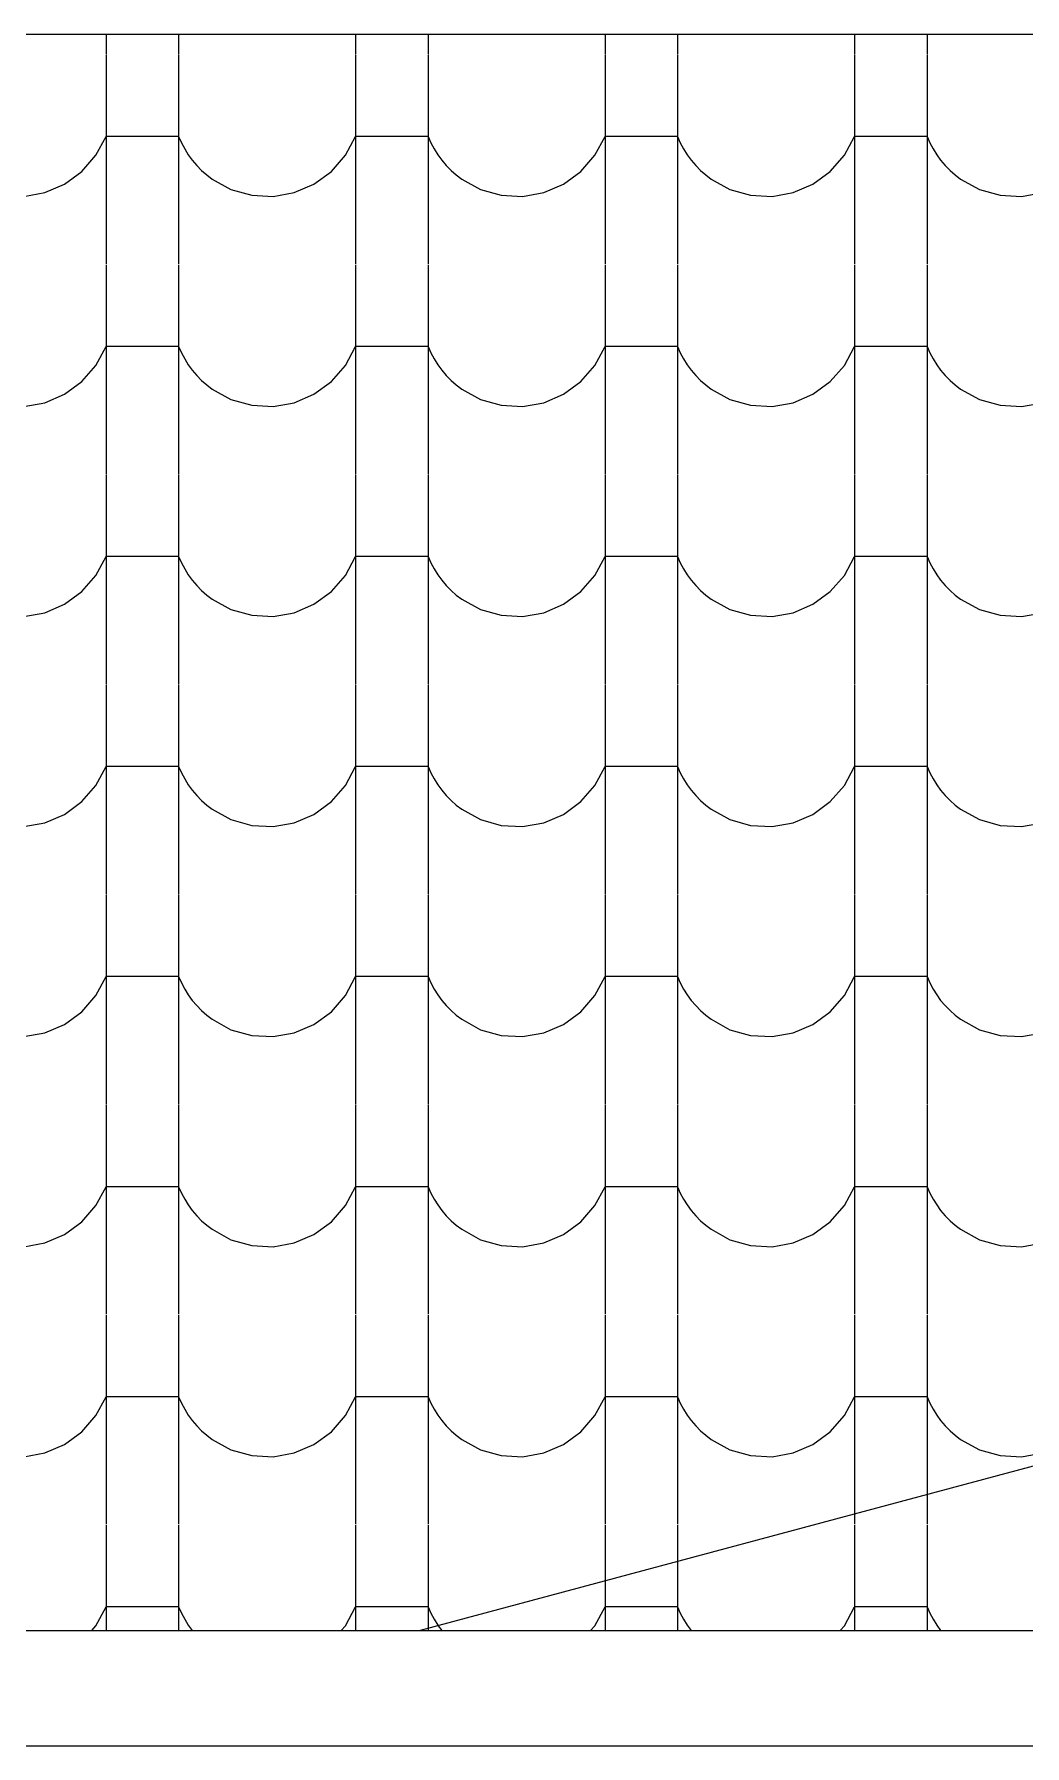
# Model space of a CAD drawing. Header units: millimetres. Extents: x 3554773 to 3850347, y -1853213 to -1653133.
# Drawn here: x 3593847 to 3596497, y -1693890 to -1689310 of the extents above; entities that cross this region are included whole.
import ezdxf

# ---------------------------------------------------------------- set-up
doc = ezdxf.new("R2010")
doc.units = ezdxf.units.MM
doc.header["$MEASUREMENT"] = 0
doc.set_wipeout_variables(frame=1)
doc.linetypes.add('Wipeout_Contour', pattern=[1000, 0, -1000])
doc.layers.add('Shell - Roof', color=7, linetype='Continuous')
doc.layers.add('Structural - Bearing', color=7, linetype='Continuous')
for name, color, linetype, lineweight, true_color in [('Shell - Roof_Pen_No__72', 7, 'Continuous', 20, 0xbf8080), ('Shell - Roof_Pen_No__92', 7, 'Continuous', 13, 0xbf8080), ('Structural - Bearing_Pen_No__87', 7, 'Continuous', 20, 0x6a6a6a)]:
    doc.layers.add(name, color=color, linetype=linetype, lineweight=lineweight, true_color=true_color)

# ---------------------------------------------------------------- blocks, each defined once
blk = doc.blocks.new('*X17', base_point=(2062354.7, -947561.6))
at = {"layer": 'Shell - Roof_Pen_No__72', "linetype": 'Continuous'}
for p, q in [((3676525.7, -1724558.6), (3676525.7, -1724571.6)), ((3676573.7, -1724558.6), (3676573.7, -1724571.6)), ((3676690.7, -1724558.6), (3676690.7, -1724571.6)), ((3676738.7, -1724558.6), (3676738.7, -1724571.6)), ((3676855.7, -1724558.6), (3676855.7, -1724571.6)), ((3676903.7, -1724558.6), (3676903.7, -1724571.6)), ((3677020.7, -1724558.6), (3677020.7, -1724571.6)), ((3677068.7, -1724558.6), (3677068.7, -1724571.6)), ((3676525.7, -1724572.1), (3676525.7, -1724710.6)), ((3676573.7, -1724572.1), (3676573.7, -1724710.6)), ((3676690.7, -1724572.1), (3676690.7, -1724710.6)), ((3676738.7, -1724572.1), (3676738.7, -1724710.6)), ((3676855.7, -1724572.1), (3676855.7, -1724710.6)), ((3676903.7, -1724572.1), (3676903.7, -1724710.6)), ((3677020.7, -1724572.1), (3677020.7, -1724710.6)), ((3677068.7, -1724572.1), (3677068.7, -1724710.6)), ((3676519, -1724638.7), (3676525.7, -1724626.2)), ((3676549.7, -1724626.2), (3676525.7, -1724626.2)), ((3676573.7, -1724626.2), (3676549.7, -1724626.2)), ((3676573.7, -1724626.2), (3676575.5, -1724630.4)), ((3676575.5, -1724630.4), (3676577.7, -1724634.4)), ((3676684, -1724638.7), (3676690.7, -1724626.2)), ((3676714.7, -1724626.2), (3676690.7, -1724626.2)), ((3676738.7, -1724626.2), (3676714.7, -1724626.2)), ((3676738.7, -1724626.2), (3676740.5, -1724630.4)), ((3676740.5, -1724630.4), (3676742.7, -1724634.4)), ((3676849, -1724638.7), (3676855.7, -1724626.2)), ((3676879.7, -1724626.2), (3676855.7, -1724626.2)), ((3676903.7, -1724626.2), (3676879.7, -1724626.2)), ((3676903.7, -1724626.2), (3676905.5, -1724630.4)), ((3676905.5, -1724630.4), (3676907.7, -1724634.4)), ((3677014, -1724638.7), (3677020.7, -1724626.2)), ((3677044.7, -1724626.2), (3677020.7, -1724626.2)), ((3677068.7, -1724626.2), (3677044.7, -1724626.2)), ((3677068.7, -1724626.2), (3677070.5, -1724630.4)), ((3677070.5, -1724630.4), (3677072.7, -1724634.4)), ((3676509.7, -1724649.4), (3676519, -1724638.7)), ((3676577.7, -1724634.4), (3676580.1, -1724638.3)), ((3676580.1, -1724638.3), (3676582.7, -1724641.9)), ((3676582.7, -1724641.9), (3676585.7, -1724645.4)), ((3676674.7, -1724649.4), (3676684, -1724638.7)), ((3676742.7, -1724634.4), (3676745.1, -1724638.3)), ((3676745.1, -1724638.3), (3676747.7, -1724641.9)), ((3676747.7, -1724641.9), (3676750.7, -1724645.4)), ((3676839.7, -1724649.4), (3676849, -1724638.7)), ((3676907.7, -1724634.4), (3676910.1, -1724638.3)), ((3676910.1, -1724638.3), (3676912.7, -1724641.9)), ((3676912.7, -1724641.9), (3676915.7, -1724645.4)), ((3677004.7, -1724649.4), (3677014, -1724638.7)), ((3677072.7, -1724634.4), (3677075.1, -1724638.3)), ((3677075.1, -1724638.3), (3677077.7, -1724641.9)), ((3677077.7, -1724641.9), (3677080.7, -1724645.4)), ((3676498.2, -1724657.8), (3676509.7, -1724649.4)), ((3676585.7, -1724645.4), (3676588.9, -1724648.7)), ((3676588.9, -1724648.7), (3676592.3, -1724651.7)), ((3676592.3, -1724651.7), (3676595.9, -1724654.4)), ((3676595.9, -1724654.4), (3676608.3, -1724661.3)), ((3676663.2, -1724657.8), (3676674.7, -1724649.4)), ((3676750.7, -1724645.4), (3676753.9, -1724648.7)), ((3676753.9, -1724648.7), (3676757.3, -1724651.7)), ((3676757.3, -1724651.7), (3676760.9, -1724654.4)), ((3676760.9, -1724654.4), (3676773.3, -1724661.3)), ((3676828.2, -1724657.8), (3676839.7, -1724649.4)), ((3676915.7, -1724645.4), (3676918.9, -1724648.7)), ((3676918.9, -1724648.7), (3676922.3, -1724651.7)), ((3676922.3, -1724651.7), (3676925.9, -1724654.4)), ((3676925.9, -1724654.4), (3676938.3, -1724661.3)), ((3676993.2, -1724657.8), (3677004.7, -1724649.4)), ((3677080.7, -1724645.4), (3677083.9, -1724648.7)), ((3677083.9, -1724648.7), (3677087.3, -1724651.7)), ((3677087.3, -1724651.7), (3677090.9, -1724654.4)), ((3677090.9, -1724654.4), (3677103.3, -1724661.3)), ((3676471.2, -1724665.9), (3676485.2, -1724663.4)), ((3676485.2, -1724663.4), (3676498.2, -1724657.8)), ((3676608.3, -1724661.3), (3676622, -1724665.1)), ((3676622, -1724665.1), (3676636.2, -1724665.9)), ((3676636.2, -1724665.9), (3676650.2, -1724663.4)), ((3676650.2, -1724663.4), (3676663.2, -1724657.8)), ((3676773.3, -1724661.3), (3676787, -1724665.1)), ((3676787, -1724665.1), (3676801.2, -1724665.9)), ((3676801.2, -1724665.9), (3676815.2, -1724663.4)), ((3676815.2, -1724663.4), (3676828.2, -1724657.8)), ((3676938.3, -1724661.3), (3676952, -1724665.1)), ((3676952, -1724665.1), (3676966.2, -1724665.9)), ((3676966.2, -1724665.9), (3676980.2, -1724663.4)), ((3676980.2, -1724663.4), (3676993.2, -1724657.8)), ((3677103.3, -1724661.3), (3677117, -1724665.1)), ((3677117, -1724665.1), (3677131.2, -1724665.9)), ((3677131.2, -1724665.9), (3677145.2, -1724663.4)), ((3676525.7, -1724711.1), (3676525.7, -1724849.6)), ((3676573.7, -1724711.1), (3676573.7, -1724849.6)), ((3676690.7, -1724711.1), (3676690.7, -1724849.6)), ((3676738.7, -1724711.1), (3676738.7, -1724849.6)), ((3676855.7, -1724711.1), (3676855.7, -1724849.6)), ((3676903.7, -1724711.1), (3676903.7, -1724849.6)), ((3677020.7, -1724711.1), (3677020.7, -1724849.6)), ((3677068.7, -1724711.1), (3677068.7, -1724849.6)), ((3676519, -1724777.7), (3676525.7, -1724765.2)), ((3676549.7, -1724765.2), (3676525.7, -1724765.2)), ((3676573.7, -1724765.2), (3676549.7, -1724765.2)), ((3676573.7, -1724765.2), (3676575.5, -1724769.4)), ((3676684, -1724777.7), (3676690.7, -1724765.2)), ((3676714.7, -1724765.2), (3676690.7, -1724765.2)), ((3676738.7, -1724765.2), (3676714.7, -1724765.2)), ((3676738.7, -1724765.2), (3676740.5, -1724769.4)), ((3676849, -1724777.7), (3676855.7, -1724765.2)), ((3676879.7, -1724765.2), (3676855.7, -1724765.2)), ((3676903.7, -1724765.2), (3676879.7, -1724765.2)), ((3676903.7, -1724765.2), (3676905.5, -1724769.4)), ((3677014, -1724777.7), (3677020.7, -1724765.2)), ((3677044.7, -1724765.2), (3677020.7, -1724765.2)), ((3677068.7, -1724765.2), (3677044.7, -1724765.2)), ((3677068.7, -1724765.2), (3677070.5, -1724769.4)), ((3676509.7, -1724788.4), (3676519, -1724777.7)), ((3676575.5, -1724769.4), (3676577.7, -1724773.4)), ((3676577.7, -1724773.4), (3676580.1, -1724777.3)), ((3676580.1, -1724777.3), (3676582.7, -1724780.9)), ((3676674.7, -1724788.4), (3676684, -1724777.7)), ((3676740.5, -1724769.4), (3676742.7, -1724773.4)), ((3676742.7, -1724773.4), (3676745.1, -1724777.3)), ((3676745.1, -1724777.3), (3676747.7, -1724780.9)), ((3676839.7, -1724788.4), (3676849, -1724777.7)), ((3676905.5, -1724769.4), (3676907.7, -1724773.4)), ((3676907.7, -1724773.4), (3676910.1, -1724777.3)), ((3676910.1, -1724777.3), (3676912.7, -1724780.9)), ((3677004.7, -1724788.4), (3677014, -1724777.7)), ((3677070.5, -1724769.4), (3677072.7, -1724773.4)), ((3677072.7, -1724773.4), (3677075.1, -1724777.3)), ((3677075.1, -1724777.3), (3677077.7, -1724780.9)), ((3676498.2, -1724796.8), (3676509.7, -1724788.4)), ((3676582.7, -1724780.9), (3676585.7, -1724784.4)), ((3676585.7, -1724784.4), (3676588.9, -1724787.7)), ((3676588.9, -1724787.7), (3676592.3, -1724790.7)), ((3676592.3, -1724790.7), (3676595.9, -1724793.4)), ((3676663.2, -1724796.8), (3676674.7, -1724788.4)), ((3676747.7, -1724780.9), (3676750.7, -1724784.4)), ((3676750.7, -1724784.4), (3676753.9, -1724787.7)), ((3676753.9, -1724787.7), (3676757.3, -1724790.7)), ((3676757.3, -1724790.7), (3676760.9, -1724793.4)), ((3676828.2, -1724796.8), (3676839.7, -1724788.4)), ((3676912.7, -1724780.9), (3676915.7, -1724784.4)), ((3676915.7, -1724784.4), (3676918.9, -1724787.7)), ((3676918.9, -1724787.7), (3676922.3, -1724790.7)), ((3676922.3, -1724790.7), (3676925.9, -1724793.4)), ((3676993.2, -1724796.8), (3677004.7, -1724788.4)), ((3677077.7, -1724780.9), (3677080.7, -1724784.4)), ((3677080.7, -1724784.4), (3677083.9, -1724787.7)), ((3677083.9, -1724787.7), (3677087.3, -1724790.7)), ((3677087.3, -1724790.7), (3677090.9, -1724793.4)), ((3676471.2, -1724804.9), (3676485.2, -1724802.4)), ((3676485.2, -1724802.4), (3676498.2, -1724796.8)), ((3676595.9, -1724793.4), (3676608.3, -1724800.3)), ((3676608.3, -1724800.3), (3676622, -1724804.1)), ((3676636.2, -1724804.9), (3676650.2, -1724802.4)), ((3676650.2, -1724802.4), (3676663.2, -1724796.8)), ((3676760.9, -1724793.4), (3676773.3, -1724800.3)), ((3676773.3, -1724800.3), (3676787, -1724804.1)), ((3676801.2, -1724804.9), (3676815.2, -1724802.4)), ((3676815.2, -1724802.4), (3676828.2, -1724796.8)), ((3676925.9, -1724793.4), (3676938.3, -1724800.3)), ((3676938.3, -1724800.3), (3676952, -1724804.1)), ((3676966.2, -1724804.9), (3676980.2, -1724802.4)), ((3676980.2, -1724802.4), (3676993.2, -1724796.8)), ((3677090.9, -1724793.4), (3677103.3, -1724800.3)), ((3677103.3, -1724800.3), (3677117, -1724804.1)), ((3677131.2, -1724804.9), (3677145.2, -1724802.4)), ((3676622, -1724804.1), (3676636.2, -1724804.9)), ((3676787, -1724804.1), (3676801.2, -1724804.9)), ((3676952, -1724804.1), (3676966.2, -1724804.9)), ((3677117, -1724804.1), (3677131.2, -1724804.9)), ((3676525.7, -1724850.1), (3676525.7, -1724988.6)), ((3676573.7, -1724850.1), (3676573.7, -1724988.6)), ((3676690.7, -1724850.1), (3676690.7, -1724988.6)), ((3676738.7, -1724850.1), (3676738.7, -1724988.6)), ((3676855.7, -1724850.1), (3676855.7, -1724988.6)), ((3676903.7, -1724850.1), (3676903.7, -1724988.6)), ((3677020.7, -1724850.1), (3677020.7, -1724988.6)), ((3677068.7, -1724850.1), (3677068.7, -1724988.6)), ((3676519, -1724916.7), (3676525.7, -1724904.2)), ((3676549.7, -1724904.2), (3676525.7, -1724904.2)), ((3676573.7, -1724904.2), (3676549.7, -1724904.2)), ((3676573.7, -1724904.2), (3676575.5, -1724908.4)), ((3676684, -1724916.7), (3676690.7, -1724904.2)), ((3676714.7, -1724904.2), (3676690.7, -1724904.2)), ((3676738.7, -1724904.2), (3676714.7, -1724904.2)), ((3676738.7, -1724904.2), (3676740.5, -1724908.4)), ((3676849, -1724916.7), (3676855.7, -1724904.2)), ((3676879.7, -1724904.2), (3676855.7, -1724904.2)), ((3676903.7, -1724904.2), (3676879.7, -1724904.2)), ((3676903.7, -1724904.2), (3676905.5, -1724908.4)), ((3677014, -1724916.7), (3677020.7, -1724904.2)), ((3677044.7, -1724904.2), (3677020.7, -1724904.2)), ((3677068.7, -1724904.2), (3677044.7, -1724904.2)), ((3677068.7, -1724904.2), (3677070.5, -1724908.4)), ((3676575.5, -1724908.4), (3676577.7, -1724912.4)), ((3676577.7, -1724912.4), (3676580.1, -1724916.3)), ((3676740.5, -1724908.4), (3676742.7, -1724912.4)), ((3676742.7, -1724912.4), (3676745.1, -1724916.3)), ((3676905.5, -1724908.4), (3676907.7, -1724912.4)), ((3676907.7, -1724912.4), (3676910.1, -1724916.3)), ((3677070.5, -1724908.4), (3677072.7, -1724912.4)), ((3677072.7, -1724912.4), (3677075.1, -1724916.3)), ((3676498.2, -1724935.8), (3676509.7, -1724927.4)), ((3676509.7, -1724927.4), (3676519, -1724916.7)), ((3676580.1, -1724916.3), (3676582.7, -1724919.9)), ((3676582.7, -1724919.9), (3676585.7, -1724923.4)), ((3676585.7, -1724923.4), (3676588.9, -1724926.7)), ((3676588.9, -1724926.7), (3676592.3, -1724929.7)), ((3676663.2, -1724935.8), (3676674.7, -1724927.4)), ((3676674.7, -1724927.4), (3676684, -1724916.7)), ((3676745.1, -1724916.3), (3676747.7, -1724919.9)), ((3676747.7, -1724919.9), (3676750.7, -1724923.4)), ((3676750.7, -1724923.4), (3676753.9, -1724926.7)), ((3676753.9, -1724926.7), (3676757.3, -1724929.7)), ((3676828.2, -1724935.8), (3676839.7, -1724927.4)), ((3676839.7, -1724927.4), (3676849, -1724916.7)), ((3676910.1, -1724916.3), (3676912.7, -1724919.9)), ((3676912.7, -1724919.9), (3676915.7, -1724923.4)), ((3676915.7, -1724923.4), (3676918.9, -1724926.7)), ((3676918.9, -1724926.7), (3676922.3, -1724929.7)), ((3676993.2, -1724935.8), (3677004.7, -1724927.4)), ((3677004.7, -1724927.4), (3677014, -1724916.7)), ((3677075.1, -1724916.3), (3677077.7, -1724919.9)), ((3677077.7, -1724919.9), (3677080.7, -1724923.4)), ((3677080.7, -1724923.4), (3677083.9, -1724926.7)), ((3677083.9, -1724926.7), (3677087.3, -1724929.7)), ((3676485.2, -1724941.4), (3676498.2, -1724935.8)), ((3676592.3, -1724929.7), (3676595.9, -1724932.4)), ((3676595.9, -1724932.4), (3676608.3, -1724939.3)), ((3676650.2, -1724941.4), (3676663.2, -1724935.8)), ((3676757.3, -1724929.7), (3676760.9, -1724932.4)), ((3676760.9, -1724932.4), (3676773.3, -1724939.3)), ((3676815.2, -1724941.4), (3676828.2, -1724935.8)), ((3676922.3, -1724929.7), (3676925.9, -1724932.4)), ((3676925.9, -1724932.4), (3676938.3, -1724939.3)), ((3676980.2, -1724941.4), (3676993.2, -1724935.8)), ((3677087.3, -1724929.7), (3677090.9, -1724932.4)), ((3677090.9, -1724932.4), (3677103.3, -1724939.3)), ((3676471.2, -1724943.9), (3676485.2, -1724941.4)), ((3676608.3, -1724939.3), (3676622, -1724943.1)), ((3676622, -1724943.1), (3676636.2, -1724943.9)), ((3676636.2, -1724943.9), (3676650.2, -1724941.4)), ((3676773.3, -1724939.3), (3676787, -1724943.1)), ((3676787, -1724943.1), (3676801.2, -1724943.9)), ((3676801.2, -1724943.9), (3676815.2, -1724941.4)), ((3676938.3, -1724939.3), (3676952, -1724943.1)), ((3676952, -1724943.1), (3676966.2, -1724943.9)), ((3676966.2, -1724943.9), (3676980.2, -1724941.4)), ((3677103.3, -1724939.3), (3677117, -1724943.1)), ((3677117, -1724943.1), (3677131.2, -1724943.9)), ((3677131.2, -1724943.9), (3677145.2, -1724941.4)), ((3676525.7, -1724989.1), (3676525.7, -1725127.6)), ((3676573.7, -1724989.1), (3676573.7, -1725127.6)), ((3676690.7, -1724989.1), (3676690.7, -1725127.6)), ((3676738.7, -1724989.1), (3676738.7, -1725127.6)), ((3676855.7, -1724989.1), (3676855.7, -1725127.6)), ((3676903.7, -1724989.1), (3676903.7, -1725127.6)), ((3677020.7, -1724989.1), (3677020.7, -1725127.6)), ((3677068.7, -1724989.1), (3677068.7, -1725127.6)), ((3676519, -1725055.7), (3676525.7, -1725043.2)), ((3676549.7, -1725043.2), (3676525.7, -1725043.2)), ((3676573.7, -1725043.2), (3676549.7, -1725043.2)), ((3676573.7, -1725043.2), (3676575.5, -1725047.4)), ((3676575.5, -1725047.4), (3676577.7, -1725051.4)), ((3676577.7, -1725051.4), (3676580.1, -1725055.3)), ((3676684, -1725055.7), (3676690.7, -1725043.2)), ((3676714.7, -1725043.2), (3676690.7, -1725043.2)), ((3676738.7, -1725043.2), (3676714.7, -1725043.2)), ((3676738.7, -1725043.2), (3676740.5, -1725047.4)), ((3676740.5, -1725047.4), (3676742.7, -1725051.4)), ((3676742.7, -1725051.4), (3676745.1, -1725055.3)), ((3676849, -1725055.7), (3676855.7, -1725043.2)), ((3676879.7, -1725043.2), (3676855.7, -1725043.2)), ((3676903.7, -1725043.2), (3676879.7, -1725043.2)), ((3676903.7, -1725043.2), (3676905.5, -1725047.4)), ((3676905.5, -1725047.4), (3676907.7, -1725051.4)), ((3676907.7, -1725051.4), (3676910.1, -1725055.3)), ((3677014, -1725055.7), (3677020.7, -1725043.2)), ((3677044.7, -1725043.2), (3677020.7, -1725043.2)), ((3677068.7, -1725043.2), (3677044.7, -1725043.2)), ((3677068.7, -1725043.2), (3677070.5, -1725047.4)), ((3677070.5, -1725047.4), (3677072.7, -1725051.4)), ((3677072.7, -1725051.4), (3677075.1, -1725055.3)), ((3676509.7, -1725066.4), (3676519, -1725055.7)), ((3676580.1, -1725055.3), (3676582.7, -1725058.9)), ((3676582.7, -1725058.9), (3676585.7, -1725062.4)), ((3676585.7, -1725062.4), (3676588.9, -1725065.7)), ((3676674.7, -1725066.4), (3676684, -1725055.7)), ((3676745.1, -1725055.3), (3676747.7, -1725058.9)), ((3676747.7, -1725058.9), (3676750.7, -1725062.4)), ((3676750.7, -1725062.4), (3676753.9, -1725065.7)), ((3676839.7, -1725066.4), (3676849, -1725055.7)), ((3676910.1, -1725055.3), (3676912.7, -1725058.9)), ((3676912.7, -1725058.9), (3676915.7, -1725062.4)), ((3676915.7, -1725062.4), (3676918.9, -1725065.7)), ((3677004.7, -1725066.4), (3677014, -1725055.7)), ((3677075.1, -1725055.3), (3677077.7, -1725058.9)), ((3677077.7, -1725058.9), (3677080.7, -1725062.4)), ((3677080.7, -1725062.4), (3677083.9, -1725065.7)), ((3676498.2, -1725074.8), (3676509.7, -1725066.4)), ((3676588.9, -1725065.7), (3676592.3, -1725068.7)), ((3676592.3, -1725068.7), (3676595.9, -1725071.4)), ((3676595.9, -1725071.4), (3676608.3, -1725078.3)), ((3676663.2, -1725074.8), (3676674.7, -1725066.4)), ((3676753.9, -1725065.7), (3676757.3, -1725068.7)), ((3676757.3, -1725068.7), (3676760.9, -1725071.4)), ((3676760.9, -1725071.4), (3676773.3, -1725078.3)), ((3676828.2, -1725074.8), (3676839.7, -1725066.4)), ((3676918.9, -1725065.7), (3676922.3, -1725068.7)), ((3676922.3, -1725068.7), (3676925.9, -1725071.4)), ((3676925.9, -1725071.4), (3676938.3, -1725078.3)), ((3676993.2, -1725074.8), (3677004.7, -1725066.4)), ((3677083.9, -1725065.7), (3677087.3, -1725068.7)), ((3677087.3, -1725068.7), (3677090.9, -1725071.4)), ((3677090.9, -1725071.4), (3677103.3, -1725078.3)), ((3676471.2, -1725082.9), (3676485.2, -1725080.4)), ((3676485.2, -1725080.4), (3676498.2, -1725074.8)), ((3676608.3, -1725078.3), (3676622, -1725082.1)), ((3676622, -1725082.1), (3676636.2, -1725082.9)), ((3676636.2, -1725082.9), (3676650.2, -1725080.4)), ((3676650.2, -1725080.4), (3676663.2, -1725074.8)), ((3676773.3, -1725078.3), (3676787, -1725082.1)), ((3676787, -1725082.1), (3676801.2, -1725082.9)), ((3676801.2, -1725082.9), (3676815.2, -1725080.4)), ((3676815.2, -1725080.4), (3676828.2, -1725074.8)), ((3676938.3, -1725078.3), (3676952, -1725082.1)), ((3676952, -1725082.1), (3676966.2, -1725082.9)), ((3676966.2, -1725082.9), (3676980.2, -1725080.4)), ((3676980.2, -1725080.4), (3676993.2, -1725074.8)), ((3677103.3, -1725078.3), (3677117, -1725082.1)), ((3677117, -1725082.1), (3677131.2, -1725082.9)), ((3677131.2, -1725082.9), (3677145.2, -1725080.4)), ((3676525.7, -1725128.1), (3676525.7, -1725266.6)), ((3676573.7, -1725128.1), (3676573.7, -1725266.6)), ((3676690.7, -1725128.1), (3676690.7, -1725266.6)), ((3676738.7, -1725128.1), (3676738.7, -1725266.6)), ((3676855.7, -1725128.1), (3676855.7, -1725266.6)), ((3676903.7, -1725128.1), (3676903.7, -1725266.6)), ((3677020.7, -1725128.1), (3677020.7, -1725266.6)), ((3677068.7, -1725128.1), (3677068.7, -1725266.6)), ((3676519, -1725194.7), (3676525.7, -1725182.2)), ((3676549.7, -1725182.2), (3676525.7, -1725182.2)), ((3676573.7, -1725182.2), (3676549.7, -1725182.2)), ((3676573.7, -1725182.2), (3676575.5, -1725186.4)), ((3676575.5, -1725186.4), (3676577.7, -1725190.4)), ((3676684, -1725194.7), (3676690.7, -1725182.2)), ((3676714.7, -1725182.2), (3676690.7, -1725182.2)), ((3676738.7, -1725182.2), (3676714.7, -1725182.2)), ((3676738.7, -1725182.2), (3676740.5, -1725186.4)), ((3676740.5, -1725186.4), (3676742.7, -1725190.4)), ((3676849, -1725194.7), (3676855.7, -1725182.2)), ((3676879.7, -1725182.2), (3676855.7, -1725182.2)), ((3676903.7, -1725182.2), (3676879.7, -1725182.2)), ((3676903.7, -1725182.2), (3676905.5, -1725186.4)), ((3676905.5, -1725186.4), (3676907.7, -1725190.4)), ((3677014, -1725194.7), (3677020.7, -1725182.2)), ((3677044.7, -1725182.2), (3677020.7, -1725182.2)), ((3677068.7, -1725182.2), (3677044.7, -1725182.2)), ((3677068.7, -1725182.2), (3677070.5, -1725186.4)), ((3677070.5, -1725186.4), (3677072.7, -1725190.4)), ((3676509.7, -1725205.4), (3676519, -1725194.7)), ((3676577.7, -1725190.4), (3676580.1, -1725194.3)), ((3676580.1, -1725194.3), (3676582.7, -1725197.9)), ((3676582.7, -1725197.9), (3676585.7, -1725201.4)), ((3676674.7, -1725205.4), (3676684, -1725194.7)), ((3676742.7, -1725190.4), (3676745.1, -1725194.3)), ((3676745.1, -1725194.3), (3676747.7, -1725197.9)), ((3676747.7, -1725197.9), (3676750.7, -1725201.4)), ((3676839.7, -1725205.4), (3676849, -1725194.7)), ((3676907.7, -1725190.4), (3676910.1, -1725194.3)), ((3676910.1, -1725194.3), (3676912.7, -1725197.9)), ((3676912.7, -1725197.9), (3676915.7, -1725201.4)), ((3677004.7, -1725205.4), (3677014, -1725194.7)), ((3677072.7, -1725190.4), (3677075.1, -1725194.3)), ((3677075.1, -1725194.3), (3677077.7, -1725197.9)), ((3677077.7, -1725197.9), (3677080.7, -1725201.4)), ((3676498.2, -1725213.8), (3676509.7, -1725205.4)), ((3676585.7, -1725201.4), (3676588.9, -1725204.7)), ((3676588.9, -1725204.7), (3676592.3, -1725207.7)), ((3676592.3, -1725207.7), (3676595.9, -1725210.4)), ((3676595.9, -1725210.4), (3676608.3, -1725217.3)), ((3676663.2, -1725213.8), (3676674.7, -1725205.4)), ((3676750.7, -1725201.4), (3676753.9, -1725204.7)), ((3676753.9, -1725204.7), (3676757.3, -1725207.7)), ((3676757.3, -1725207.7), (3676760.9, -1725210.4)), ((3676760.9, -1725210.4), (3676773.3, -1725217.3)), ((3676828.2, -1725213.8), (3676839.7, -1725205.4)), ((3676915.7, -1725201.4), (3676918.9, -1725204.7)), ((3676918.9, -1725204.7), (3676922.3, -1725207.7)), ((3676922.3, -1725207.7), (3676925.9, -1725210.4)), ((3676925.9, -1725210.4), (3676938.3, -1725217.3)), ((3676993.2, -1725213.8), (3677004.7, -1725205.4)), ((3677080.7, -1725201.4), (3677083.9, -1725204.7)), ((3677083.9, -1725204.7), (3677087.3, -1725207.7)), ((3677087.3, -1725207.7), (3677090.9, -1725210.4)), ((3677090.9, -1725210.4), (3677103.3, -1725217.3)), ((3676471.2, -1725221.9), (3676485.2, -1725219.4)), ((3676485.2, -1725219.4), (3676498.2, -1725213.8)), ((3676608.3, -1725217.3), (3676622, -1725221.1)), ((3676622, -1725221.1), (3676636.2, -1725221.9)), ((3676636.2, -1725221.9), (3676650.2, -1725219.4)), ((3676650.2, -1725219.4), (3676663.2, -1725213.8)), ((3676773.3, -1725217.3), (3676787, -1725221.1)), ((3676787, -1725221.1), (3676801.2, -1725221.9)), ((3676801.2, -1725221.9), (3676815.2, -1725219.4)), ((3676815.2, -1725219.4), (3676828.2, -1725213.8)), ((3676938.3, -1725217.3), (3676952, -1725221.1)), ((3676952, -1725221.1), (3676966.2, -1725221.9)), ((3676966.2, -1725221.9), (3676980.2, -1725219.4)), ((3676980.2, -1725219.4), (3676993.2, -1725213.8)), ((3677103.3, -1725217.3), (3677117, -1725221.1)), ((3677117, -1725221.1), (3677131.2, -1725221.9)), ((3677131.2, -1725221.9), (3677145.2, -1725219.4)), ((3676525.7, -1725267.1), (3676525.7, -1725405.6)), ((3676573.7, -1725267.1), (3676573.7, -1725405.6)), ((3676690.7, -1725267.1), (3676690.7, -1725405.6)), ((3676738.7, -1725267.1), (3676738.7, -1725405.6)), ((3676855.7, -1725267.1), (3676855.7, -1725405.6)), ((3676903.7, -1725267.1), (3676903.7, -1725405.6)), ((3677020.7, -1725267.1), (3677020.7, -1725405.6)), ((3677068.7, -1725267.1), (3677068.7, -1725405.6)), ((3676519, -1725333.7), (3676525.7, -1725321.2)), ((3676549.7, -1725321.2), (3676525.7, -1725321.2)), ((3676573.7, -1725321.2), (3676549.7, -1725321.2)), ((3676573.7, -1725321.2), (3676575.5, -1725325.4)), ((3676684, -1725333.7), (3676690.7, -1725321.2)), ((3676714.7, -1725321.2), (3676690.7, -1725321.2)), ((3676738.7, -1725321.2), (3676714.7, -1725321.2)), ((3676738.7, -1725321.2), (3676740.5, -1725325.4)), ((3676849, -1725333.7), (3676855.7, -1725321.2)), ((3676879.7, -1725321.2), (3676855.7, -1725321.2)), ((3676903.7, -1725321.2), (3676879.7, -1725321.2)), ((3676903.7, -1725321.2), (3676905.5, -1725325.4)), ((3677014, -1725333.7), (3677020.7, -1725321.2)), ((3677044.7, -1725321.2), (3677020.7, -1725321.2)), ((3677068.7, -1725321.2), (3677044.7, -1725321.2)), ((3677068.7, -1725321.2), (3677070.5, -1725325.4)), ((3676509.7, -1725344.4), (3676519, -1725333.7)), ((3676575.5, -1725325.4), (3676577.7, -1725329.4)), ((3676577.7, -1725329.4), (3676580.1, -1725333.3)), ((3676580.1, -1725333.3), (3676582.7, -1725336.9)), ((3676674.7, -1725344.4), (3676684, -1725333.7)), ((3676740.5, -1725325.4), (3676742.7, -1725329.4)), ((3676742.7, -1725329.4), (3676745.1, -1725333.3)), ((3676745.1, -1725333.3), (3676747.7, -1725336.9)), ((3676839.7, -1725344.4), (3676849, -1725333.7)), ((3676905.5, -1725325.4), (3676907.7, -1725329.4)), ((3676907.7, -1725329.4), (3676910.1, -1725333.3)), ((3676910.1, -1725333.3), (3676912.7, -1725336.9)), ((3677004.7, -1725344.4), (3677014, -1725333.7)), ((3677070.5, -1725325.4), (3677072.7, -1725329.4)), ((3677072.7, -1725329.4), (3677075.1, -1725333.3)), ((3677075.1, -1725333.3), (3677077.7, -1725336.9)), ((3676498.2, -1725352.8), (3676509.7, -1725344.4)), ((3676582.7, -1725336.9), (3676585.7, -1725340.4)), ((3676585.7, -1725340.4), (3676588.9, -1725343.7)), ((3676588.9, -1725343.7), (3676592.3, -1725346.7)), ((3676663.2, -1725352.8), (3676674.7, -1725344.4)), ((3676747.7, -1725336.9), (3676750.7, -1725340.4)), ((3676750.7, -1725340.4), (3676753.9, -1725343.7)), ((3676753.9, -1725343.7), (3676757.3, -1725346.7)), ((3676828.2, -1725352.8), (3676839.7, -1725344.4)), ((3676912.7, -1725336.9), (3676915.7, -1725340.4)), ((3676915.7, -1725340.4), (3676918.9, -1725343.7)), ((3676918.9, -1725343.7), (3676922.3, -1725346.7)), ((3676993.2, -1725352.8), (3677004.7, -1725344.4)), ((3677077.7, -1725336.9), (3677080.7, -1725340.4)), ((3677080.7, -1725340.4), (3677083.9, -1725343.7)), ((3677083.9, -1725343.7), (3677087.3, -1725346.7)), ((3676485.2, -1725358.4), (3676498.2, -1725352.8)), ((3676592.3, -1725346.7), (3676595.9, -1725349.4)), ((3676595.9, -1725349.4), (3676608.3, -1725356.3)), ((3676608.3, -1725356.3), (3676622, -1725360.1)), ((3676650.2, -1725358.4), (3676663.2, -1725352.8)), ((3676757.3, -1725346.7), (3676760.9, -1725349.4)), ((3676760.9, -1725349.4), (3676773.3, -1725356.3)), ((3676773.3, -1725356.3), (3676787, -1725360.1)), ((3676815.2, -1725358.4), (3676828.2, -1725352.8)), ((3676922.3, -1725346.7), (3676925.9, -1725349.4)), ((3676925.9, -1725349.4), (3676938.3, -1725356.3)), ((3676938.3, -1725356.3), (3676952, -1725360.1)), ((3676980.2, -1725358.4), (3676993.2, -1725352.8)), ((3677087.3, -1725346.7), (3677090.9, -1725349.4)), ((3677090.9, -1725349.4), (3677103.3, -1725356.3)), ((3677103.3, -1725356.3), (3677117, -1725360.1)), ((3676471.2, -1725360.9), (3676485.2, -1725358.4)), ((3676622, -1725360.1), (3676636.2, -1725360.9)), ((3676636.2, -1725360.9), (3676650.2, -1725358.4)), ((3676787, -1725360.1), (3676801.2, -1725360.9)), ((3676801.2, -1725360.9), (3676815.2, -1725358.4)), ((3676952, -1725360.1), (3676966.2, -1725360.9)), ((3676966.2, -1725360.9), (3676980.2, -1725358.4)), ((3677117, -1725360.1), (3677131.2, -1725360.9)), ((3677131.2, -1725360.9), (3677145.2, -1725358.4)), ((3676525.7, -1725406.1), (3676525.7, -1725544.6)), ((3676573.7, -1725406.1), (3676573.7, -1725544.6)), ((3676690.7, -1725406.1), (3676690.7, -1725544.6)), ((3676738.7, -1725406.1), (3676738.7, -1725544.6)), ((3676855.7, -1725406.1), (3676855.7, -1725544.6)), ((3676903.7, -1725406.1), (3676903.7, -1725544.6)), ((3677020.7, -1725406.1), (3677020.7, -1725537.9)), ((3677068.7, -1725406.1), (3677068.7, -1725525.1)), ((3676519, -1725472.7), (3676525.7, -1725460.2)), ((3676549.7, -1725460.2), (3676525.7, -1725460.2)), ((3676573.7, -1725460.2), (3676549.7, -1725460.2)), ((3676573.7, -1725460.2), (3676575.5, -1725464.4)), ((3676575.5, -1725464.4), (3676577.7, -1725468.4)), ((3676577.7, -1725468.4), (3676580.1, -1725472.3)), ((3676684, -1725472.7), (3676690.7, -1725460.2)), ((3676714.7, -1725460.2), (3676690.7, -1725460.2)), ((3676738.7, -1725460.2), (3676714.7, -1725460.2)), ((3676738.7, -1725460.2), (3676740.5, -1725464.4)), ((3676740.5, -1725464.4), (3676742.7, -1725468.4)), ((3676742.7, -1725468.4), (3676745.1, -1725472.3)), ((3676849, -1725472.7), (3676855.7, -1725460.2)), ((3676879.7, -1725460.2), (3676855.7, -1725460.2)), ((3676903.7, -1725460.2), (3676879.7, -1725460.2)), ((3676903.7, -1725460.2), (3676905.5, -1725464.4)), ((3676905.5, -1725464.4), (3676907.7, -1725468.4)), ((3676907.7, -1725468.4), (3676910.1, -1725472.3)), ((3677014, -1725472.7), (3677020.7, -1725460.2)), ((3677044.7, -1725460.2), (3677020.7, -1725460.2)), ((3677068.7, -1725460.2), (3677044.7, -1725460.2)), ((3677068.7, -1725460.2), (3677070.5, -1725464.4)), ((3677070.5, -1725464.4), (3677072.7, -1725468.4)), ((3677072.7, -1725468.4), (3677075.1, -1725472.3)), ((3676509.7, -1725483.4), (3676519, -1725472.7)), ((3676580.1, -1725472.3), (3676582.7, -1725475.9)), ((3676582.7, -1725475.9), (3676585.7, -1725479.4)), ((3676585.7, -1725479.4), (3676588.9, -1725482.7)), ((3676674.7, -1725483.4), (3676684, -1725472.7)), ((3676745.1, -1725472.3), (3676747.7, -1725475.9)), ((3676747.7, -1725475.9), (3676750.7, -1725479.4)), ((3676750.7, -1725479.4), (3676753.9, -1725482.7)), ((3676839.7, -1725483.4), (3676849, -1725472.7)), ((3676910.1, -1725472.3), (3676912.7, -1725475.9)), ((3676912.7, -1725475.9), (3676915.7, -1725479.4)), ((3676915.7, -1725479.4), (3676918.9, -1725482.7)), ((3677004.7, -1725483.4), (3677014, -1725472.7)), ((3677075.1, -1725472.3), (3677077.7, -1725475.9)), ((3677077.7, -1725475.9), (3677080.7, -1725479.4)), ((3677080.7, -1725479.4), (3677083.9, -1725482.7)), ((3676485.2, -1725497.4), (3676498.2, -1725491.8)), ((3676498.2, -1725491.8), (3676509.7, -1725483.4)), ((3676588.9, -1725482.7), (3676592.3, -1725485.7)), ((3676592.3, -1725485.7), (3676595.9, -1725488.4)), ((3676595.9, -1725488.4), (3676608.3, -1725495.3)), ((3676650.2, -1725497.4), (3676663.2, -1725491.8)), ((3676663.2, -1725491.8), (3676674.7, -1725483.4)), ((3676753.9, -1725482.7), (3676757.3, -1725485.7)), ((3676757.3, -1725485.7), (3676760.9, -1725488.4)), ((3676760.9, -1725488.4), (3676773.3, -1725495.3)), ((3676815.2, -1725497.4), (3676828.2, -1725491.8)), ((3676828.2, -1725491.8), (3676839.7, -1725483.4)), ((3676918.9, -1725482.7), (3676922.3, -1725485.7)), ((3676922.3, -1725485.7), (3676925.9, -1725488.4)), ((3676925.9, -1725488.4), (3676938.3, -1725495.3)), ((3676980.2, -1725497.4), (3676993.2, -1725491.8)), ((3676993.2, -1725491.8), (3677004.7, -1725483.4)), ((3677083.9, -1725482.7), (3677087.3, -1725485.7)), ((3677087.3, -1725485.7), (3677090.9, -1725488.4)), ((3677090.9, -1725488.4), (3677103.3, -1725495.3)), ((3676471.2, -1725499.9), (3676485.2, -1725497.4)), ((3676608.3, -1725495.3), (3676622, -1725499.1)), ((3676622, -1725499.1), (3676636.2, -1725499.9)), ((3676636.2, -1725499.9), (3676650.2, -1725497.4)), ((3676773.3, -1725495.3), (3676787, -1725499.1)), ((3676787, -1725499.1), (3676801.2, -1725499.9)), ((3676801.2, -1725499.9), (3676815.2, -1725497.4)), ((3676938.3, -1725495.3), (3676952, -1725499.1)), ((3676952, -1725499.1), (3676966.2, -1725499.9)), ((3676966.2, -1725499.9), (3676980.2, -1725497.4)), ((3677103.3, -1725495.3), (3677117, -1725499.1)), ((3677117, -1725499.1), (3677131.2, -1725499.9)), ((3677131.2, -1725499.9), (3677145.2, -1725497.4)), ((3676525.7, -1725545.1), (3676525.7, -1725614.9)), ((3676573.7, -1725545.1), (3676573.7, -1725614.9)), ((3676690.7, -1725545.1), (3676690.7, -1725614.9)), ((3676738.7, -1725545.1), (3676738.7, -1725613.5)), ((3676855.7, -1725545.1), (3676855.7, -1725582.1)), ((3676903.7, -1725545.1), (3676903.7, -1725569.3)), ((3676519, -1725611.7), (3676525.7, -1725599.2)), ((3676549.7, -1725599.2), (3676525.7, -1725599.2)), ((3676573.7, -1725599.2), (3676549.7, -1725599.2)), ((3676573.7, -1725599.2), (3676575.5, -1725603.4)), ((3676575.5, -1725603.4), (3676577.7, -1725607.4)), ((3676684, -1725611.7), (3676690.7, -1725599.2)), ((3676714.7, -1725599.2), (3676690.7, -1725599.2)), ((3676738.7, -1725599.2), (3676714.7, -1725599.2)), ((3676738.7, -1725599.2), (3676740.5, -1725603.4)), ((3676740.5, -1725603.4), (3676742.7, -1725607.4)), ((3676516.2, -1725614.9), (3676519, -1725611.7)), ((3676577.7, -1725607.4), (3676580.1, -1725611.3)), ((3676580.1, -1725611.3), (3676582.7, -1725614.9)), ((3676681.2, -1725614.9), (3676684, -1725611.7)), ((3676742.7, -1725607.4), (3676745.1, -1725611.3)), ((3676745.1, -1725611.3), (3676745.4, -1725611.7))]:
    blk.add_line(p, q, dxfattribs=at)
blk = doc.blocks.new('Fill_9', base_point=(2062354.7, -947561.6))
at = {"color": 254, "linetype": 'Wipeout_Contour', "lineweight": 0, "ltscale": 16243110.99359402}
blk.add_wipeout([(3675542.1, -1724558.6), (3671600.1, -1725614.9), (3676733.4, -1725614.9), (3680675.4, -1724558.6)], dxfattribs=at).dxf.layer = 'Shell - Roof'
at = {"layer": 'Shell - Roof_Pen_No__72', "linetype": 'Continuous'}
blk.add_blockref('*X17', (2062354.7, -947561.6), dxfattribs=at)
blk = doc.blocks.new('*X19', base_point=(2062354.7, -947561.6))
at = {"layer": 'Shell - Roof_Pen_No__72', "linetype": 'Continuous'}
for p, q in [((3677068.7, -1725525.1), (3677068.7, -1725544.6)), ((3677020.7, -1725537.9), (3677020.7, -1725544.6)), ((3677020.7, -1725545.1), (3677020.7, -1725614.9)), ((3677068.7, -1725545.1), (3677068.7, -1725614.9)), ((3676903.7, -1725569.3), (3676903.7, -1725614.9)), ((3676855.7, -1725582.1), (3676855.7, -1725614.9)), ((3676849, -1725611.7), (3676855.7, -1725599.2)), ((3676879.7, -1725599.2), (3676855.7, -1725599.2)), ((3676903.7, -1725599.2), (3676879.7, -1725599.2)), ((3676903.7, -1725599.2), (3676905.5, -1725603.4)), ((3676905.5, -1725603.4), (3676907.7, -1725607.4)), ((3677014, -1725611.7), (3677020.7, -1725599.2)), ((3677044.7, -1725599.2), (3677020.7, -1725599.2)), ((3677068.7, -1725599.2), (3677044.7, -1725599.2)), ((3677068.7, -1725599.2), (3677070.5, -1725603.4)), ((3677070.5, -1725603.4), (3677072.7, -1725607.4)), ((3676738.7, -1725613.5), (3676738.7, -1725614.9)), ((3676745.4, -1725611.7), (3676747.7, -1725614.9)), ((3676846.2, -1725614.9), (3676849, -1725611.7)), ((3676907.7, -1725607.4), (3676910.1, -1725611.3)), ((3676910.1, -1725611.3), (3676912.7, -1725614.9)), ((3677011.2, -1725614.9), (3677014, -1725611.7)), ((3677072.7, -1725607.4), (3677075.1, -1725611.3)), ((3677075.1, -1725611.3), (3677077.7, -1725614.9))]:
    blk.add_line(p, q, dxfattribs=at)
blk = doc.blocks.new('Fill_10', base_point=(2062354.7, -947561.6))
at = {"color": 254, "linetype": 'Wipeout_Contour', "lineweight": 0, "ltscale": 12190911.82455207}
blk.add_wipeout([(3679150, -1724967.4), (3676733.4, -1725614.9), (3681566.6, -1725614.9)], dxfattribs=at).dxf.layer = 'Shell - Roof'
at = {"layer": 'Shell - Roof_Pen_No__72', "linetype": 'Continuous'}
blk.add_blockref('*X19', (2062354.7, -947561.6), dxfattribs=at)

msp = doc.modelspace()

# ---------------------------------------------------------------- wipeouts: each hides what was drawn before it
at = {"color": 254, "linetype": 'Wipeout_Contour', "lineweight": 0, "ltscale": 16254981.3060142}
msp.add_wipeout([(3588176.4, -1693581.6), (3588176.4, -1693890.2), (3621129.2, -1693890.2), (3621129.2, -1693581.6)], dxfattribs=at).dxf.layer = 'Structural - Bearing'

# ---------------------------------------------------------------- next in the draw order: linework, layer by layer
at = {"layer": 'Structural - Bearing_Pen_No__87', "linetype": 'Continuous'}
msp.add_line((3588176.4, -1693890.2), (3621129.2, -1693890.2), dxfattribs=at)

# ---------------------------------------------------------------- next in the draw order: block references
at = {"layer": 'Shell - Roof_Pen_No__72', "linetype": 'Continuous', "xscale": 4.044305905627746, "yscale": 4.044305905627746, "zscale": 4.044305905627746}
msp.add_blockref('Fill_9', (-2934162, 1453103.7), dxfattribs=at)

# ---------------------------------------------------------------- next in the draw order: linework, layer by layer
at = {"layer": 'Shell - Roof_Pen_No__92', "linetype": 'Continuous'}
msp.add_line((3590061.2, -1689309.8), (3610822, -1689309.8), dxfattribs=at)

# ---------------------------------------------------------------- next in the draw order: block references
at = {"layer": 'Shell - Roof_Pen_No__72', "linetype": 'Continuous', "xscale": 4.044305905627746, "yscale": 4.044305905627746, "zscale": 4.044305905627746}
msp.add_blockref('Fill_10', (-2934162, 1453103.7), dxfattribs=at)

# ---------------------------------------------------------------- next in the draw order: linework, layer by layer
at = {"layer": 'Shell - Roof_Pen_No__92', "linetype": 'Continuous'}
msp.add_line((3604652.8, -1690962.9), (3594879.4, -1693581.6), dxfattribs=at)
at = {"layer": 'Structural - Bearing_Pen_No__87', "linetype": 'Continuous'}
msp.add_line((3588176.4, -1693581.6), (3621129.2, -1693581.6), dxfattribs=at)

doc.saveas('drawing.dxf')
